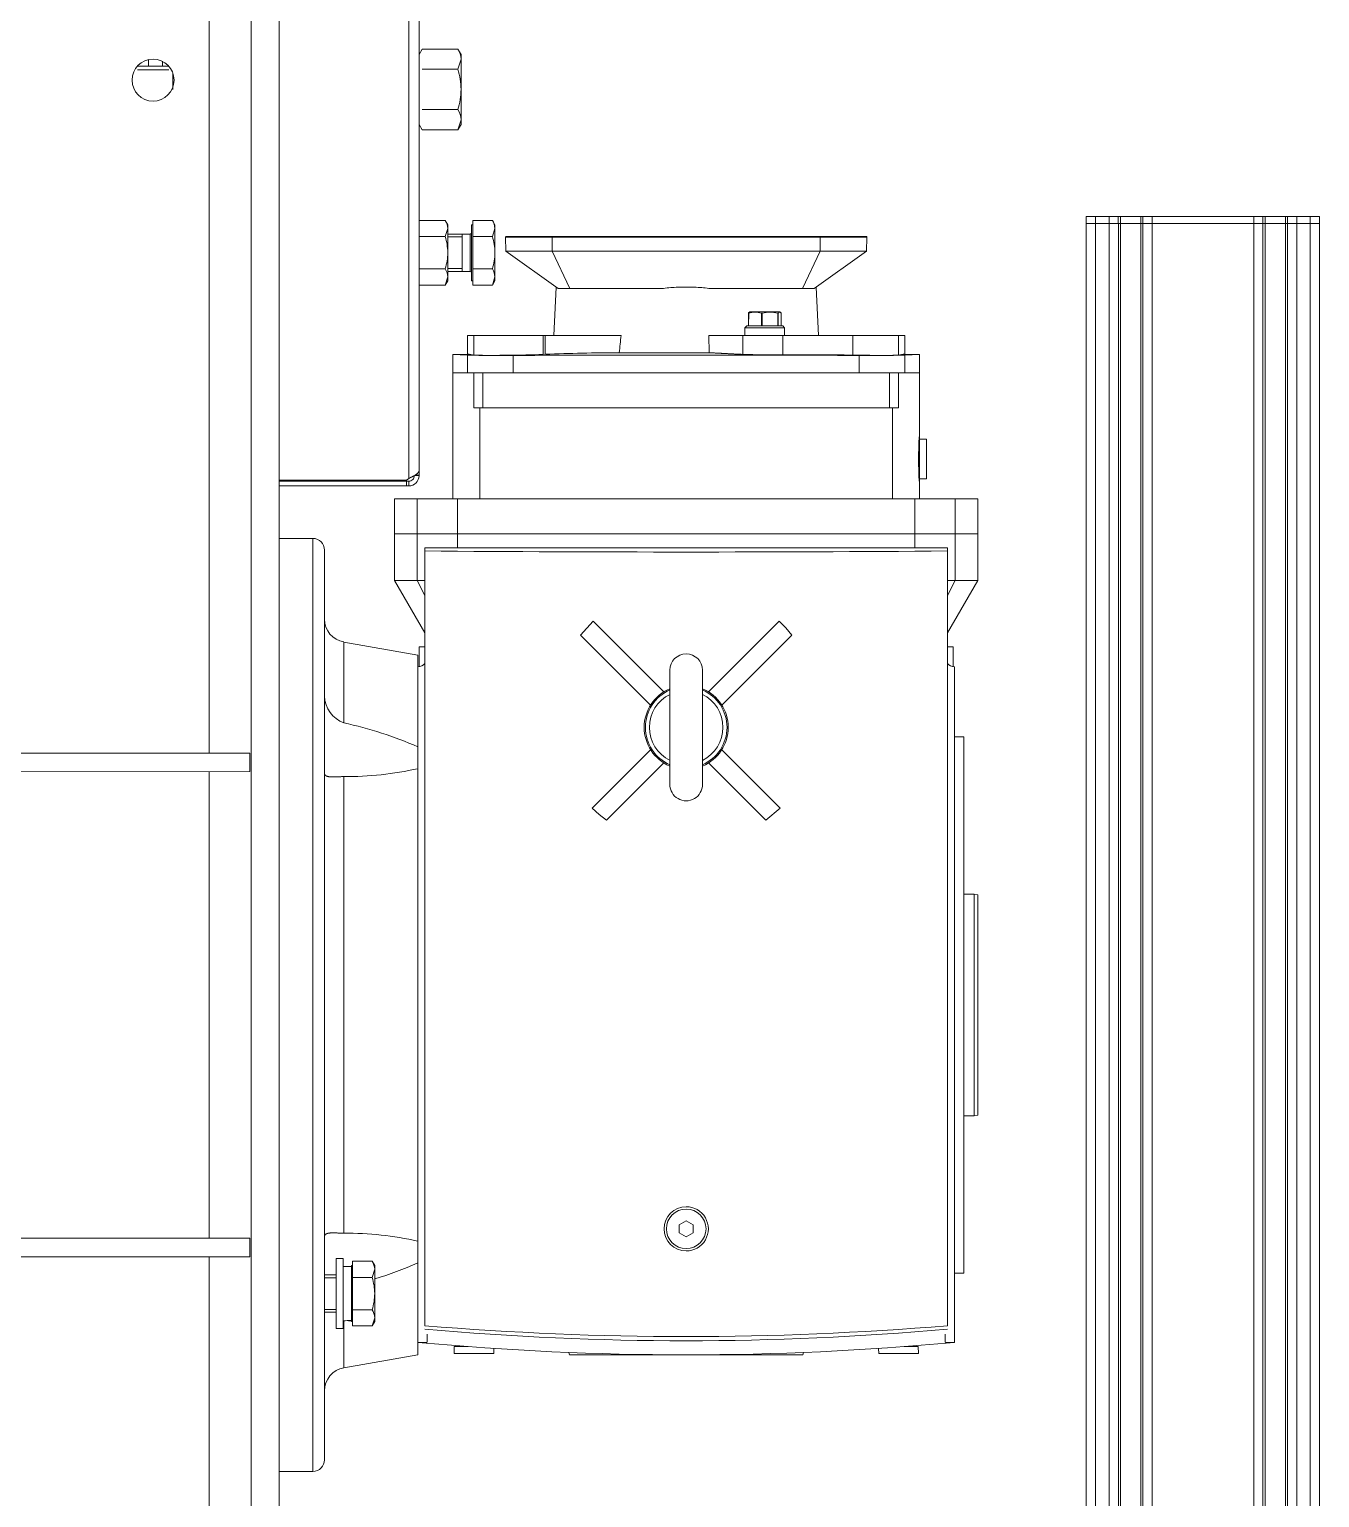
# Model space of a CAD drawing. Header units: millimetres. Extents: x 2179 to 48742, y 3478 to 161002.
# Drawn here: x 35522 to 36075, y 149222 to 149852 of the extents above; entities that cross this region are included whole.
import ezdxf

# ---------------------------------------------------------------- set-up
doc = ezdxf.new("R2010")
doc.units = ezdxf.units.MM
doc.layers.add('0-1', color=7, linetype='Continuous', lineweight=9)
doc.layers.add('2966-1_navrh dispozice stroju-HK_02_dwg-1', color=7, linetype='Continuous', lineweight=9, true_color=0x919191)

# ---------------------------------------------------------------- blocks, each defined once
blk = doc.blocks.new('2966-1_navrh dispozice stroju-HK_02_dwg-876232-1NP _ stroje')
at = {"layer": '0-1'}
for p, q in [((-66215.73, 62582.04), (-66208.47, 62577.68)), ((-66267.89, 62577.75), (-66267.55, 62577.54)), ((-66272.91, 62569.4), (-66272.57, 62569.19)), ((-66172.3, 62566.46), (-66172.41, 62566.27)), ((-66233.4, 62552.64), (-66251.69, 62562.57)), ((-66218.61, 62560.95), (-66225.81, 62565.27)), ((-66217.12, 62563.16), (-66210.72, 62559.31)), ((-66279.34, 62558.7), (-66279, 62558.49)), ((-66159.12, 62558.28), (-66159.01, 62558.47)), ((-66151.08, 62553.7), (-66158.37, 62558.08)), ((-66249.79, 62543.85), (-66245.14, 62541.06)), ((-66240.86, 62540.22), (-66243.69, 62541.92)), ((-66234.22, 62535.26), (-66241.29, 62539.51)), ((-66294.03, 62534.27), (-66297.66, 62528.22)), ((-66300.38, 62523.69), (-66304.02, 62517.65)), ((-66243.13, 62520.7), (-66250.08, 62524.88)), ((-66313.59, 62501.73), (-66315.46, 62498.61)), ((-66318.66, 62493.29), (-66318.32, 62493.08)), ((-66324.25, 62484), (-66323.9, 62483.79)), ((-66330.21, 62474.08), (-66329.87, 62473.87)), ((-66328.3, 62476.47), (-66323.11, 62473.47)), ((-66403.9, 62456.97), (-66396, 62470.1)), ((-66335.34, 62465.53), (-66335, 62465.33)), ((-66309.15, 62466.97), (-66291.8, 62455.48)), ((-66329.88, 62447.58), (-66334.23, 62440.36)), ((-66351.48, 62438.25), (-66348.29, 62443.56)), ((-66339.87, 62431.27), (-66336.68, 62436.58)), ((-66293.45, 62436.17), (-66287.05, 62432.32)), ((-66094, 62410.89), (-66136, 62436.13)), ((-66346.08, 62420.65), (-66340.29, 62430.27)), ((-66302.22, 62421.73), (-66309.47, 62426.09)), ((-66143.21, 62424.13), (-66101.22, 62398.89)), ((-66281.62, 62412.24), (-66248.2, 62392.15)), ((-65838.44, 62378.6), (-65835.55, 62376.87)), ((-66475.86, 62373.47), (-66482.77, 62361.97)), ((-66481.45, 62361.18), (-66474.54, 62372.68)), ((-66479.02, 62372.22), (-66477.25, 62371.15)), ((-66467.25, 62370.39), (-66472.33, 62373.44)), ((-66271.16, 62373.69), (-66270.31, 62375.1)), ((-66480.34, 62366.01), (-66482.72, 62367.44)), ((-65840.18, 62365.36), (-65840.53, 62365.57)), ((-66263.6, 62323.82), (-65929.34, 62122.89)), ((-66176.12, 62280.87), (-66008.31, 62180)), ((-66036.23, 62129.48), (-66207.64, 62232.52)), ((-65942.28, 62196.3), (-65941.93, 62196.09)), ((-65949.93, 62186.6), (-65952.81, 62188.33)), ((-65994.48, 62175.46), (-65996.28, 62172.46)), ((-65973.95, 62173.54), (-65978.29, 62166.32)), ((-65994.7, 62168.01), (-65997.27, 62163.72)), ((-65996.22, 62163.09), (-65993.64, 62167.38)), ((-65984.61, 62156.11), (-65982.03, 62160.4)), ((-65983.56, 62155.48), (-65980.98, 62159.77))]:
    blk.add_line(p, q, dxfattribs=at)
at = {"layer": '0-1', "flags": 128}
for points in [[(-66171.48, 62754.64), (-66168.49, 62759.6), (-66165.92, 62758.06), (-66168.91, 62753.09), (-66165.92, 62758.06), (-64863.17, 61974.96), (-64861.11, 61978.39), (-66163.86, 62761.49), (-66165.92, 62758.06), (-66163.86, 62761.49), (-66166.43, 62763.03), (-66168.49, 62759.6)], [(-66178.44, 62743.05), (-66174, 62750.44), (-66171.43, 62748.9), (-66175.87, 62741.52), (-66171.44, 62748.89), (-64868.68, 61965.79), (-64868.18, 61966.63)], [(-66174, 62750.44), (-66173.5, 62751.28), (-66170.93, 62749.73), (-66171.44, 62748.89), (-66170.93, 62749.73), (-64868.18, 61966.63), (-64866.16, 61969.99)], [(-66173.5, 62751.28), (-66171.48, 62754.64), (-66168.91, 62753.1), (-66170.93, 62749.73), (-66168.91, 62753.09), (-64866.16, 61969.99), (-64863.17, 61974.96)], [(-66178.95, 62742.21), (-66178.44, 62743.05), (-66175.87, 62741.51), (-66176.37, 62740.68), (-66175.87, 62741.52), (-64873.11, 61958.42), (-64868.68, 61965.79)], [(-66203.42, 62701.5), (-66180.97, 62738.85), (-66178.4, 62737.31), (-66200.85, 62699.95), (-66178.39, 62737.32), (-64875.64, 61954.22), (-64873.62, 61957.58)], [(-66180.97, 62738.85), (-66178.95, 62742.21), (-66176.38, 62740.67), (-66178.39, 62737.32), (-66176.37, 62740.68), (-64873.62, 61957.58), (-64873.11, 61958.42)], [(-66205.44, 62698.14), (-66203.42, 62701.5), (-66200.85, 62699.96), (-66202.87, 62696.59), (-66200.85, 62699.95), (-64898.1, 61916.85), (-64875.64, 61954.22)], [(-66210.39, 62689.91), (-66205.94, 62697.3), (-66203.37, 62695.76), (-66207.81, 62688.38), (-66203.38, 62695.75), (-64900.62, 61912.66), (-64900.12, 61913.5)], [(-66205.94, 62697.3), (-66205.44, 62698.14), (-66202.87, 62696.59), (-66203.38, 62695.75), (-66202.87, 62696.59), (-64900.12, 61913.5), (-64898.1, 61916.85)], [(-66215.89, 62680.75), (-66212.91, 62685.71), (-66210.34, 62684.17), (-66213.32, 62679.21), (-66210.33, 62684.18), (-64907.58, 61901.08), (-64905.56, 61904.44)], [(-66212.91, 62685.71), (-66210.89, 62689.07), (-66208.32, 62687.53), (-66210.33, 62684.18), (-66208.31, 62687.54), (-64905.56, 61904.44), (-64905.06, 61905.28)], [(-66210.89, 62689.07), (-66210.39, 62689.91), (-66207.81, 62688.37), (-66208.31, 62687.54), (-66207.81, 62688.38), (-64905.06, 61905.28), (-64900.62, 61912.66)], [(-64907.58, 61901.08), (-64910.57, 61896.11), (-66213.32, 62679.21), (-66215.38, 62675.78), (-66213.32, 62679.21), (-66215.89, 62680.75), (-66217.95, 62677.32), (-66215.38, 62675.78), (-64912.63, 61892.68), (-64910.57, 61896.11)], [(-66254.17, 62557.1), (-66251.59, 62561.38), (-66253.75, 62588.86), (-66258.75, 62592.17), (-66269.06, 62575.03), (-66328.3, 62476.47), (-66338.61, 62459.33), (-66333.33, 62456.46), (-66323.11, 62473.47)], [(-66259.21, 62591.42), (-66258.75, 62592.17), (-66259.1, 62592.38), (-66269.4, 62575.24), (-66276.38, 62563.62), (-66278.32, 62560.39), (-66282.59, 62553.3), (-66284.46, 62550.19), (-66282.59, 62553.3)], [(-66259.1, 62592.38), (-66259.55, 62591.63), (-66265.71, 62581.38), (-66265.36, 62581.18), (-66259.21, 62591.42), (-66259.55, 62591.63)], [(-66271.04, 62475.7), (-66251.23, 62508.66), (-66257.61, 62512.36), (-66250.08, 62524.88), (-66241.29, 62539.51), (-66225.81, 62565.27), (-66215.73, 62582.04), (-66214.34, 62584.34), (-66207.47, 62580.21), (-66204.12, 62585.59), (-66197.37, 62581.53), (-66200.61, 62576.12), (-66201.97, 62573.86), (-66204.02, 62570.46), (-66191.16, 62562.73)], [(-66269.06, 62575.03), (-66263.97, 62571.85), (-66253.75, 62588.86)], [(-66200.61, 62576.12), (-66207.1, 62580.02), (-66204.11, 62585.58)], [(-66172.94, 62566.84), (-66158.37, 62558.08), (-66156.82, 62560.66), (-66171.39, 62569.41), (-66172.94, 62566.84), (-66197.37, 62581.53), (-66201.97, 62573.86), (-66189.11, 62566.14), (-66190.43, 62563.94), (-66157.01, 62543.85)], [(-66114.9, 62545.96), (-66113.21, 62548.78), (-66130.35, 62559.09), (-66125.35, 62567.4), (-66138.2, 62575.13), (-66143.2, 62566.81), (-66130.35, 62559.09), (-66125.35, 62567.4), (-66108.21, 62557.1)], [(-66285.24, 62505.4), (-66305.48, 62471.73), (-66323.11, 62473.47), (-66263.97, 62571.85), (-66254.17, 62557.1), (-66274.41, 62523.43)], [(-66190.43, 62563.94), (-66281.62, 62412.24), (-66282.94, 62410.04), (-66295.8, 62417.77), (-66293.75, 62421.17), (-66287.05, 62432.32), (-66210.72, 62559.31), (-66204.02, 62570.46), (-66293.75, 62421.17), (-66280.9, 62413.45)], [(-66143.2, 62566.81), (-66152.1, 62552.02), (-66253.11, 62383.97), (-66240.25, 62376.25), (-66235.11, 62373.15)], [(-66262, 62369.18), (-66267, 62360.86), (-66254.15, 62353.14), (-66249.15, 62361.45), (-66240.25, 62376.25), (-66139.24, 62544.29), (-66130.35, 62559.09), (-66139.24, 62544.29), (-66240.25, 62376.25), (-66249.15, 62361.45), (-66262, 62369.18), (-66253.11, 62383.97)], [(-66109.3, 62542.59), (-66113.21, 62548.78), (-66108.21, 62557.1), (-66095.61, 62534.36)], [(-66284.32, 62550.42), (-66286.24, 62547.22), (-66288.16, 62544.03), (-66292.03, 62537.58)], [(-65956.44, 62189.35), (-66241.12, 62360.47), (-66242.31, 62361.19), (-66241.79, 62362.04), (-66127.42, 62552.31), (-66126.9, 62553.17), (-66125.71, 62552.46), (-65841.03, 62381.33)], [(-66152.1, 62552.02), (-66139.24, 62544.29), (-66134.1, 62541.2)], [(-66288.16, 62544.03), (-66291.39, 62538.65), (-66293.3, 62535.48), (-66294.03, 62534.27), (-66297.66, 62528.22), (-66297.73, 62528.11), (-66300.32, 62523.8), (-66300.38, 62523.69), (-66304.02, 62517.65), (-66304.75, 62516.43), (-66306.65, 62513.26)], [(-66249.98, 62543.97), (-66250.6, 62543.62), (-66257.2, 62532.65), (-66257.21, 62531.94)], [(-66249.62, 62525.65), (-66252.45, 62527.35), (-66252.72, 62528.45), (-66244.79, 62541.65), (-66243.69, 62541.92), (-66252.45, 62527.35)], [(-66245.77, 62540.01), (-66250.42, 62542.8), (-66250.55, 62542.59), (-66245.9, 62539.8)], [(-66249.32, 62534.1), (-66253.97, 62536.9), (-66254.16, 62536.58), (-66249.51, 62533.79)], [(-66090.48, 62531.27), (-66089.19, 62533.42), (-66081.93, 62529.05)], [(-66081.65, 62529.47), (-66024.53, 62495.14), (-65890.21, 62414.39), (-65833.39, 62380.24), (-65833.35, 62380.22)], [(-66055.93, 62514.01), (-66053.87, 62517.44), (-65856.75, 62398.95), (-65858.81, 62395.52)], [(-66338.95, 62459.53), (-66338.39, 62460.46), (-66334.36, 62467.18), (-66333.24, 62469.03), (-66329.2, 62475.75), (-66328.65, 62476.67), (-66327.67, 62478.31), (-66321.66, 62488.29), (-66319.72, 62491.52), (-66315.46, 62498.61), (-66313.59, 62501.73), (-66311.95, 62504.44), (-66310.12, 62507.5), (-66306.01, 62514.33), (-66310.12, 62507.5)], [(-65914.6, 62433.72), (-65912.28, 62437.58), (-65993.7, 62486.52), (-65996.02, 62482.66)], [(-65912.28, 62437.58), (-65911.73, 62439), (-65992.7, 62487.67), (-65993.7, 62486.52)], [(-66271.12, 62373.25), (-66270.09, 62374.97), (-66270.31, 62375.1), (-66271.94, 62376.09), (-66440.92, 62477.65), (-66442.51, 62478.61), (-66443.2, 62477.47)], [(-66424.87, 62468.01), (-66426.16, 62470.35), (-66418.27, 62483.48), (-66415.59, 62483.43), (-66413.87, 62482.4), (-66410.85, 62479.02), (-66418.74, 62465.89)], [(-66413.87, 62482.4), (-66402.74, 62475.71), (-66391.6, 62469.01), (-66389.88, 62467.98), (-66388.58, 62465.63)], [(-66276.97, 62480.16), (-66293.73, 62452.27), (-66286.83, 62448.13), (-66287.19, 62447.39), (-66294.15, 62451.57)], [(-66473.35, 62421.31), (-66477.64, 62423.89), (-66446.78, 62475.22), (-66446, 62475.57), (-66271.32, 62370.57), (-66271.24, 62369.35), (-66299.36, 62322.56)], [(-66333.33, 62456.46), (-66308.06, 62467.45), (-66305.48, 62471.73)], [(-66118.97, 62435.5), (-66129.23, 62476.68), (-66133.2, 62476.06), (-66137.09, 62475.16), (-66126.73, 62433.57)], [(-66399.15, 62452.55), (-66396.47, 62452.5), (-66388.58, 62465.63), (-66391.6, 62469.01)], [(-66323.95, 62444.01), (-66324.99, 62445.89), (-66326.36, 62446.72), (-66335.27, 62452.07), (-66344.18, 62457.42), (-66345.55, 62458.25), (-66347.7, 62458.29), (-66352.04, 62451.07), (-66349.07, 62449.28), (-66346.1, 62447.5), (-66340.16, 62443.93), (-66334.23, 62440.36), (-66331.26, 62438.57), (-66328.29, 62436.79), (-66323.95, 62444.01), (-66326.36, 62446.72)], [(-66344.18, 62457.42), (-66341.76, 62454.72), (-66346.1, 62447.5)], [(-66329.88, 62437.75), (-66330.14, 62437.32), (-66350.71, 62449.68), (-66350.45, 62450.11)], [(-66338.82, 62430.64), (-66335.63, 62435.95), (-66333.87, 62438.86), (-66347.59, 62447.11), (-66349.34, 62444.19)], [(-66307.15, 62414.17), (-66303.98, 62419.65), (-66310.86, 62423.78), (-66309.47, 62426.09), (-66294.15, 62451.57), (-66293.73, 62452.27)], [(-66363.89, 62431.35), (-66358.11, 62440.98), (-66355.96, 62440.94), (-66354.58, 62440.11), (-66352.17, 62437.41), (-66357.95, 62427.78)], [(-66354.58, 62440.11), (-66345.68, 62434.76), (-66336.77, 62429.4), (-66335.39, 62428.57), (-66334.35, 62426.7)], [(-66349.34, 62444.19), (-66335.63, 62435.95), (-66349.34, 62444.19), (-66352.53, 62438.88)], [(-66102.55, 62425.63), (-66068.21, 62434.19), (-66066.88, 62426.28), (-66100.61, 62417.87)], [(-66340.14, 62417.08), (-66334.35, 62426.7), (-66336.77, 62429.4)], [(-65748.44, 61977.4), (-65742.26, 61987.68), (-66470.78, 62425.6), (-66476.96, 62415.31)], [(-66148.23, 61312.31), (-66154.42, 61302.02), (-66882.93, 61739.94), (-66876.75, 61750.22), (-66148.23, 61312.31), (-66139, 61327.67), (-65757.68, 61962.04), (-65748.44, 61977.4), (-66476.96, 62415.31), (-66486.19, 62399.95), (-66214.5, 62236.64)], [(-66254.12, 62382.29), (-66300.4, 62410.11), (-66295.8, 62417.77), (-66297.16, 62415.51), (-66300.4, 62410.11), (-66307.15, 62414.17), (-66303.65, 62419.41), (-66297.16, 62415.51)], [(-66134.67, 62409.38), (-66175.85, 62399.13), (-66178.19, 62406.79), (-66136.61, 62417.15)], [(-66110.49, 62401.45), (-66102.08, 62367.71), (-66105.85, 62366.3), (-66109.69, 62365.17), (-66118.25, 62399.51)], [(-66298.93, 62322.3), (-66270.81, 62369.09), (-66269.09, 62368.06)], [(-66270.81, 62369.09), (-66270.29, 62369.95), (-66268.58, 62368.92), (-66269.09, 62368.06), (-66297.22, 62321.27)], [(-65842.9, 62360.84), (-65839.79, 62366), (-65837.22, 62364.46), (-65845.98, 62349.89), (-65847.89, 62351.03)], [(-66237, 62342.83), (-66254.15, 62353.14), (-66249.15, 62361.45), (-66232, 62351.15), (-66230.31, 62353.97)], [(-66224.7, 62350.61), (-66232, 62351.15), (-66237, 62342.83), (-66211.01, 62342.37)], [(-66195.87, 62292.74), (-66225.57, 62310.6), (-66204.43, 62334.92), (-66170.69, 62314.64), (-66162.68, 62309.82), (-65989.05, 62205.45), (-65981.04, 62200.64), (-65947.3, 62180.36)], [(-66199.91, 62332.78), (-66207.17, 62337.15), (-66205.88, 62339.29)], [(-66277.93, 62309.68), (-66270.46, 62322.11), (-65927.63, 62116.03), (-65935.1, 62103.6)], [(-65914.82, 62236.36), (-65913.82, 62236.07), (-65862.3, 62321.78), (-65863.02, 62322.53)], [(-66352.97, 61990.75), (-66346.78, 62001.04), (-66198.67, 62247.45), (-66205.52, 62251.57), (-66353.64, 62005.16), (-66414.45, 61903.99)], [(-65932.9, 62209.62), (-65930.99, 62208.47), (-65939.75, 62193.9), (-65942.32, 62195.45), (-65939.21, 62200.61)], [(-65970.43, 62172.68), (-65979.34, 62178.03), (-65988.25, 62183.38), (-65989.62, 62184.21), (-65991.77, 62184.25), (-65996.11, 62177.03), (-65993.14, 62175.24), (-65990.17, 62173.46), (-65984.23, 62169.89)], [(-65988.25, 62183.38), (-65985.83, 62180.68), (-65990.17, 62173.46)], [(-65994.52, 62176.07), (-65994.78, 62175.64), (-65974.21, 62163.28), (-65973.95, 62163.7)], [(-65976.3, 62160.76), (-65958.86, 62150.27), (-65947.3, 62180.36)], [(-65984.23, 62169.89), (-65978.29, 62166.32), (-65975.33, 62164.53), (-65972.36, 62162.75), (-65968.01, 62169.97), (-65970.43, 62172.68)], [(-65970.43, 62172.68), (-65969.05, 62171.85), (-65968.01, 62169.97)], [(-66247.34, 61762.75), (-66168.51, 61893.88), (-66020.39, 62140.29), (-66027.25, 62144.41), (-66175.37, 61898), (-66181.55, 61887.71)], [(-66029.37, 62125.36), (-65757.72, 61961.97), (-65479.17, 61794.53), (-65474.02, 61803.1), (-65465.45, 61797.95), (-65463.39, 61801.38)]]:
    blk.add_lwpolyline(points, dxfattribs=at)
for points in [[(-66256.95, 62531.94), (-66257.02, 62531.83), (-66252.37, 62529.03)], [(-65937.31, 62308.53), (-65934.28, 62310.21), (-65931.31, 62308.42), (-65931.37, 62304.96), (-65934.4, 62303.28), (-65937.37, 62305.06)], [(-66000.7, 62171.62), (-65999.15, 62174.19), (-65973.44, 62158.73), (-65974.98, 62156.16)], [(-65973.44, 62158.73), (-65999.15, 62174.19), (-66000.7, 62171.62), (-65974.98, 62156.16)]]:
    blk.add_lwpolyline(points, close=True, dxfattribs=at)
at = {"layer": '0-1'}
for centre, radius in [((-66474.17, 62364.63), 9), ((-65934.34, 62306.74), 8.5)]:
    blk.add_circle(centre, radius, dxfattribs=at)
for centre, radius, start, end in [((-66819.93, 62932.7), 707.06, 328.49077, 330.08023), ((-66200.23, 62575.85), 8.45, 148.939, 167.533), ((-66709.07, 62869.65), 579.52, 327.81267, 329.74674), ((-40343.39, 46923.85), 30233.06, 148.849239, 149.130042), ((-65197.52, 61923.22), 1203.87, 148.01313, 149.44371), ((-78316.97, 69750.02), 14157.39, 328.536365, 329.442916), ((-66243.25, 62534.33), 11.03, 131.44573, 166.53355), ((-66249.63, 62530.7), 7.42, 127.5867, 170.39258), ((-66621.97, 62762.81), 449.59, 327.4178, 329.59297), ((-66085.07, 62531.53), 4, 280.39926, 328.98964), ((-66418.02, 62475.02), 8.47, 60.65388, 91.70965), ((-65727.75, 63204.87), 909.31, 232.84385, 233.31114), ((-65543.15, 62040.56), 848.04, 149.12846, 151.27566), ((-66395.75, 62461.63), 8.47, 60.65388, 91.70965), ((-66347.5, 62451.52), 6.77, 60.65388, 91.70965), ((-66348.1, 62447.42), 0.6, 328.98964, 58.98964), ((-66329.68, 62440.81), 6.77, 60.65388, 91.70965), ((-66884.08, 62779.68), 683.16, 328.40071, 330.89497), ((-66357.9, 62434.21), 6.77, 60.65388, 91.70965), ((-66333.36, 62438.55), 0.6, 58.98964, 148.98964), ((-66902.61, 62795.15), 707.06, 327.89905, 329.48851), ((-66139.61, 62430.13), 7, 58.98964, 238.98964), ((-66118.61, 62417.51), 18, 351.87502, 126.10426), ((-66118.61, 62417.51), 17.5, 352.56782, 125.41146), ((-66340.09, 62423.5), 6.77, 60.65388, 91.70965), ((-66118.61, 62417.51), 15.75, 355.10099, 122.87829), ((-66296.74, 62415.31), 8.45, 130.44702, 149.04133), ((-66118.61, 62417.51), 18, 171.87502, 306.10426), ((-66118.61, 62417.51), 17.5, 172.56782, 305.41146), ((-66118.61, 62417.51), 15.75, 175.10099, 302.87829), ((-66097.61, 62404.89), 7, 238.98964, 58.98964), ((-67058.39, 62982.42), 1357.67, 324.2577, 333.72158), ((-66964.54, 62926), 1250, 323.84904, 334.13024), ((-66959.4, 62922.91), 1250, 323.71096, 334.26832), ((-66272.36, 62371.19), 2.41, 328.98964, 58.98964), ((-66272.36, 62371.19), 4.41, 328.98964, 58.98964), ((-66203.57, 62334.4), 4, 328.98964, 17.58002), ((-66266.18, 62319.53), 5, 58.98964, 148.98964), ((-66074.3, 62178.34), 166.93, 125.26719, 136.73879), ((-65934.34, 62306.74), 9.5, 328.98964, 148.98964), ((-66233.12, 62317.16), 10, 238.98964, 318.98964), ((-66295.39, 62353.85), 139.83, 328.53994, 341.64676), ((-65934.34, 62306.74), 9.5, 148.98964, 238.98964), ((-65934.34, 62306.74), 9.5, 238.98964, 328.98964), ((-66203.76, 62302.34), 12.42, 240.1876, 309.44051), ((-65886.74, 62108.02), 141.29, 136.40037, 149.37149), ((-66145.01, 62221.44), 165.29, 345.9465, 352.76946), ((-65991.56, 62177.48), 6.77, 60.65388, 91.70965), ((-65973.75, 62166.77), 6.77, 60.65388, 91.70965), ((-65949.52, 62146.69), 10, 158.98964, 238.98964), ((-65931.92, 62118.61), 5, 328.98964, 58.98964)]:
    blk.add_arc(centre, radius, start, end, dxfattribs=at)
for points, degree, knots in [([(-66165.85, 62562.13), (-66165.9, 62562.16), (-66165.97, 62562.2), (-66166.06, 62562.26), (-66166.13, 62562.3), (-66166.2, 62562.34), (-66166.27, 62562.38), (-66166.33, 62562.43), (-66166.4, 62562.47), (-66166.47, 62562.51), (-66166.54, 62562.55), (-66166.61, 62562.59), (-66166.68, 62562.63), (-66166.75, 62562.68), (-66166.82, 62562.72), (-66166.88, 62562.76), (-66166.95, 62562.8), (-66167.02, 62562.84), (-66167.09, 62562.88), (-66167.16, 62562.93), (-66167.22, 62562.97), (-66167.29, 62563.01), (-66167.36, 62563.05), (-66167.43, 62563.09), (-66167.49, 62563.13), (-66167.56, 62563.17), (-66167.63, 62563.22), (-66167.7, 62563.26), (-66167.76, 62563.3), (-66167.83, 62563.34), (-66167.9, 62563.38), (-66167.96, 62563.42), (-66168.03, 62563.46), (-66168.1, 62563.5), (-66168.16, 62563.54), (-66168.23, 62563.58), (-66168.29, 62563.62), (-66168.36, 62563.66), (-66168.42, 62563.71), (-66168.49, 62563.75), (-66168.55, 62563.79), (-66168.62, 62563.83), (-66168.68, 62563.87), (-66168.75, 62563.91), (-66168.81, 62563.95), (-66168.87, 62563.99), (-66168.94, 62564.03), (-66169, 62564.06), (-66169.06, 62564.1), (-66169.12, 62564.14), (-66169.19, 62564.18), (-66169.25, 62564.22), (-66169.31, 62564.26), (-66169.37, 62564.3), (-66169.43, 62564.34), (-66169.5, 62564.38), (-66169.56, 62564.41), (-66169.62, 62564.45), (-66169.68, 62564.49), (-66169.74, 62564.53), (-66169.8, 62564.57), (-66169.86, 62564.6), (-66169.92, 62564.64), (-66169.97, 62564.68), (-66170.03, 62564.72), (-66170.09, 62564.75), (-66170.15, 62564.79), (-66170.21, 62564.83), (-66170.26, 62564.86), (-66170.32, 62564.9), (-66170.38, 62564.93), (-66170.43, 62564.97), (-66170.49, 62565.01), (-66170.54, 62565.04), (-66170.6, 62565.08), (-66170.65, 62565.11), (-66170.71, 62565.15), (-66170.76, 62565.18), (-66170.82, 62565.22), (-66170.87, 62565.25), (-66170.92, 62565.29), (-66170.98, 62565.32), (-66171.03, 62565.35), (-66171.08, 62565.39), (-66171.13, 62565.42), (-66171.18, 62565.45), (-66171.23, 62565.49), (-66171.28, 62565.52), (-66171.33, 62565.55), (-66171.38, 62565.58), (-66171.43, 62565.61), (-66171.48, 62565.65), (-66171.53, 62565.68), (-66171.58, 62565.71), (-66171.62, 62565.74), (-66171.67, 62565.77), (-66171.72, 62565.8), (-66171.76, 62565.83), (-66171.81, 62565.86), (-66171.86, 62565.89), (-66171.9, 62565.92), (-66171.94, 62565.95), (-66171.99, 62565.98), (-66172.03, 62566.01), (-66172.07, 62566.04), (-66172.12, 62566.06), (-66172.16, 62566.09), (-66172.2, 62566.12), (-66172.24, 62566.15), (-66172.28, 62566.17), (-66172.32, 62566.2), (-66172.36, 62566.23), (-66172.4, 62566.25), (-66172.44, 62566.28), (-66172.48, 62566.3), (-66172.52, 62566.33), (-66172.55, 62566.36), (-66172.59, 62566.38), (-66172.63, 62566.4), (-66172.66, 62566.43), (-66172.7, 62566.45), (-66172.73, 62566.48), (-66172.77, 62566.5), (-66172.8, 62566.52), (-66172.84, 62566.54), (-66172.87, 62566.57), (-66172.9, 62566.59), (-66172.93, 62566.61), (-66172.96, 62566.63), (-66172.99, 62566.65), (-66173.02, 62566.67), (-66173.05, 62566.69), (-66173.08, 62566.71), (-66173.11, 62566.73), (-66173.14, 62566.75), (-66173.17, 62566.77), (-66173.19, 62566.79), (-66173.22, 62566.81), (-66173.25, 62566.83), (-66173.27, 62566.85), (-66173.3, 62566.86), (-66173.32, 62566.88), (-66173.35, 62566.9), (-66173.37, 62566.91), (-66173.39, 62566.93), (-66173.41, 62566.95), (-66173.44, 62566.96), (-66173.46, 62566.98), (-66173.48, 62566.99), (-66173.5, 62567.01), (-66173.52, 62567.02), (-66173.54, 62567.03), (-66173.55, 62567.05), (-66173.57, 62567.06), (-66173.59, 62567.07), (-66173.6, 62567.09), (-66173.62, 62567.1), (-66173.64, 62567.11), (-66173.65, 62567.12), (-66173.67, 62567.13), (-66173.68, 62567.14), (-66173.69, 62567.15), (-66173.71, 62567.16), (-66173.72, 62567.17), (-66173.73, 62567.18), (-66173.74, 62567.19), (-66173.75, 62567.2), (-66173.76, 62567.21), (-66173.77, 62567.21), (-66173.78, 62567.22), (-66173.79, 62567.23), (-66173.79, 62567.23), (-66173.8, 62567.24), (-66173.81, 62567.25), (-66173.81, 62567.25), (-66173.82, 62567.26), (-66173.82, 62567.26), (-66173.83, 62567.27), (-66173.83, 62567.27), (-66173.83, 62567.27), (-66173.83, 62567.28), (-66173.84, 62567.28), (-66173.84, 62567.28), (-66173.84, 62567.29), (-66173.84, 62567.29), (-66173.84, 62567.29), (-66173.84, 62567.29), (-66173.83, 62567.29), (-66173.83, 62567.29), (-66173.83, 62567.29), (-66173.82, 62567.29), (-66173.82, 62567.29), (-66173.82, 62567.29), (-66173.81, 62567.29), (-66173.8, 62567.29), (-66173.8, 62567.28), (-66173.79, 62567.28), (-66173.78, 62567.28), (-66173.78, 62567.27), (-66173.77, 62567.27), (-66173.76, 62567.27), (-66173.75, 62567.26), (-66173.74, 62567.26), (-66173.73, 62567.25), (-66173.71, 62567.25), (-66173.7, 62567.24), (-66173.69, 62567.24), (-66173.68, 62567.23), (-66173.66, 62567.22), (-66173.65, 62567.21), (-66173.63, 62567.21), (-66173.62, 62567.2), (-66173.6, 62567.19), (-66173.58, 62567.18), (-66173.57, 62567.17), (-66173.55, 62567.16), (-66173.53, 62567.15), (-66173.51, 62567.14), (-66173.49, 62567.13), (-66173.47, 62567.12), (-66173.45, 62567.11), (-66173.43, 62567.1), (-66173.41, 62567.09), (-66173.39, 62567.07), (-66173.36, 62567.06), (-66173.34, 62567.05), (-66173.32, 62567.04), (-66173.29, 62567.02), (-66173.27, 62567.01), (-66173.24, 62566.99), (-66173.21, 62566.98), (-66173.19, 62566.96), (-66173.16, 62566.95), (-66173.13, 62566.93), (-66173.1, 62566.92), (-66173.08, 62566.9), (-66173.05, 62566.88), (-66173.02, 62566.87), (-66172.99, 62566.85), (-66172.96, 62566.83), (-66172.92, 62566.81), (-66172.89, 62566.79), (-66172.86, 62566.78), (-66172.83, 62566.76), (-66172.79, 62566.74), (-66172.76, 62566.72), (-66172.72, 62566.7), (-66172.69, 62566.68), (-66172.65, 62566.66), (-66172.62, 62566.64), (-66172.58, 62566.61), (-66172.54, 62566.59), (-66172.49, 62566.56), (-66172.46, 62566.54), (-66172.43, 62566.53)], 3, [0, 0, 0, 0, 0.014512, 0.021767, 0.02902, 0.036272, 0.04352, 0.050766, 0.058007, 0.065245, 0.072478, 0.079705, 0.086927, 0.094143, 0.101352, 0.108553, 0.115747, 0.122932, 0.130108, 0.137275, 0.144432, 0.151578, 0.158714, 0.165839, 0.172953, 0.180054, 0.187144, 0.19422, 0.201282, 0.20833, 0.215364, 0.222382, 0.229383, 0.236369, 0.243337, 0.250287, 0.257219, 0.264132, 0.271025, 0.2779, 0.284753, 0.291587, 0.298399, 0.30519, 0.311959, 0.318706, 0.32543, 0.33213, 0.338807, 0.345459, 0.352087, 0.358689, 0.365266, 0.371816, 0.378339, 0.384835, 0.391303, 0.397743, 0.404153, 0.410534, 0.416885, 0.423206, 0.429497, 0.435756, 0.441984, 0.448181, 0.454345, 0.460477, 0.466576, 0.472642, 0.478675, 0.484674, 0.490638, 0.496568, 0.502462, 0.508321, 0.514143, 0.519929, 0.525678, 0.53139, 0.537064, 0.542699, 0.548295, 0.553852, 0.55937, 0.564847, 0.570283, 0.575679, 0.581032, 0.586344, 0.591614, 0.59684, 0.602024, 0.607163, 0.612258, 0.617309, 0.622315, 0.627276, 0.632191, 0.637061, 0.641884, 0.646661, 0.651392, 0.656075, 0.660711, 0.665299, 0.66984, 0.674331, 0.678775, 0.683169, 0.687514, 0.691809, 0.696055, 0.70025, 0.704395, 0.708488, 0.712531, 0.716522, 0.720461, 0.724349, 0.728184, 0.731966, 0.735696, 0.739373, 0.742997, 0.746567, 0.750083, 0.753546, 0.756954, 0.760307, 0.763606, 0.76685, 0.770038, 0.773172, 0.776249, 0.77927, 0.782235, 0.785143, 0.787995, 0.79079, 0.793527, 0.796207, 0.79883, 0.801395, 0.803902, 0.806351, 0.808742, 0.811074, 0.813348, 0.815564, 0.817721, 0.819819, 0.821858, 0.823838, 0.825759, 0.82762, 0.829422, 0.831164, 0.832846, 0.834468, 0.83603, 0.837532, 0.838974, 0.840355, 0.841675, 0.842935, 0.844135, 0.845274, 0.846352, 0.84737, 0.848327, 0.849224, 0.850061, 0.850837, 0.851553, 0.852209, 0.852806, 0.853342, 0.85382, 0.85424, 0.854603, 0.85491, 0.855166, 0.855375, 0.855549, 0.855705, 0.855863, 0.856045, 0.856266, 0.856535, 0.856858, 0.857236, 0.857671, 0.858165, 0.858718, 0.859331, 0.860003, 0.860736, 0.861528, 0.862381, 0.863295, 0.864269, 0.865304, 0.866399, 0.867554, 0.868771, 0.870048, 0.871385, 0.872783, 0.874242, 0.87576, 0.877339, 0.878979, 0.880678, 0.882437, 0.884256, 0.886134, 0.888072, 0.890069, 0.892125, 0.89424, 0.896414, 0.898647, 0.900938, 0.903288, 0.905696, 0.908162, 0.910686, 0.913268, 0.915908, 0.918606, 0.92136, 0.924172, 0.927041, 0.929967, 0.932949, 0.935988, 0.939083, 0.942233, 0.945439, 0.9487, 0.952016, 0.955387, 0.958813, 0.962292, 0.965826, 0.969413, 0.973054, 0.976748, 0.980495, 0.984295, 0.988148, 0.992052, 1, 1, 1, 1]), ([(-66158.89, 62558.38), (-66158.84, 62558.36), (-66158.78, 62558.32), (-66158.7, 62558.27), (-66158.64, 62558.23), (-66158.58, 62558.2), (-66158.53, 62558.16), (-66158.47, 62558.13), (-66158.42, 62558.09), (-66158.36, 62558.06), (-66158.31, 62558.03), (-66158.26, 62558), (-66158.22, 62557.97), (-66158.17, 62557.94), (-66158.13, 62557.91), (-66158.08, 62557.88), (-66158.04, 62557.86), (-66158, 62557.83), (-66157.97, 62557.81), (-66157.93, 62557.78), (-66157.89, 62557.76), (-66157.86, 62557.74), (-66157.83, 62557.72), (-66157.8, 62557.7), (-66157.77, 62557.68), (-66157.75, 62557.66), (-66157.72, 62557.64), (-66157.7, 62557.63), (-66157.68, 62557.61), (-66157.66, 62557.6), (-66157.64, 62557.58), (-66157.62, 62557.57), (-66157.61, 62557.56), (-66157.6, 62557.55), (-66157.58, 62557.54), (-66157.57, 62557.53), (-66157.57, 62557.52), (-66157.56, 62557.52), (-66157.56, 62557.51), (-66157.55, 62557.51), (-66157.55, 62557.5), (-66157.55, 62557.5), (-66157.56, 62557.5), (-66157.56, 62557.5), (-66157.57, 62557.5), (-66157.57, 62557.5), (-66157.58, 62557.5), (-66157.6, 62557.5), (-66157.61, 62557.51), (-66157.62, 62557.51), (-66157.64, 62557.52), (-66157.66, 62557.53), (-66157.68, 62557.53), (-66157.7, 62557.54), (-66157.72, 62557.55), (-66157.74, 62557.56), (-66157.77, 62557.58), (-66157.8, 62557.59), (-66157.83, 62557.6), (-66157.86, 62557.62), (-66157.89, 62557.63), (-66157.93, 62557.65), (-66157.96, 62557.67), (-66158, 62557.69), (-66158.04, 62557.71), (-66158.08, 62557.73), (-66158.12, 62557.75), (-66158.17, 62557.77), (-66158.21, 62557.79), (-66158.26, 62557.82), (-66158.31, 62557.84), (-66158.36, 62557.87), (-66158.41, 62557.9), (-66158.47, 62557.92), (-66158.52, 62557.95), (-66158.58, 62557.98), (-66158.64, 62558.01), (-66158.69, 62558.04), (-66158.76, 62558.08), (-66158.82, 62558.11), (-66158.88, 62558.14), (-66158.95, 62558.18), (-66159.01, 62558.21), (-66159.08, 62558.25), (-66159.15, 62558.29), (-66159.22, 62558.33), (-66159.29, 62558.36), (-66159.37, 62558.4), (-66159.44, 62558.44), (-66159.52, 62558.49), (-66159.6, 62558.53), (-66159.67, 62558.57), (-66159.75, 62558.62), (-66159.84, 62558.66), (-66159.92, 62558.71), (-66160, 62558.75), (-66160.09, 62558.8), (-66160.17, 62558.85), (-66160.26, 62558.89), (-66160.35, 62558.94), (-66160.44, 62558.99), (-66160.53, 62559.04), (-66160.62, 62559.09), (-66160.71, 62559.15), (-66160.81, 62559.2), (-66160.9, 62559.25), (-66161, 62559.31), (-66161.09, 62559.36), (-66161.19, 62559.42), (-66161.29, 62559.47), (-66161.39, 62559.53), (-66161.49, 62559.58), (-66161.59, 62559.64), (-66161.69, 62559.7), (-66161.79, 62559.76), (-66161.9, 62559.82), (-66162, 62559.88), (-66162.11, 62559.94), (-66162.21, 62560), (-66162.32, 62560.06), (-66162.43, 62560.12), (-66162.54, 62560.18), (-66162.64, 62560.24), (-66162.75, 62560.31), (-66162.86, 62560.37), (-66162.97, 62560.44), (-66163.08, 62560.5), (-66163.2, 62560.56), (-66163.31, 62560.63), (-66163.42, 62560.7), (-66163.53, 62560.76), (-66163.65, 62560.83), (-66163.76, 62560.89), (-66163.87, 62560.96), (-66163.99, 62561.03), (-66164.1, 62561.1), (-66164.22, 62561.16), (-66164.33, 62561.23), (-66164.45, 62561.3), (-66164.57, 62561.37), (-66164.68, 62561.44), (-66164.8, 62561.51), (-66164.92, 62561.58), (-66165.03, 62561.64), (-66165.15, 62561.71), (-66165.27, 62561.78), (-66165.38, 62561.85), (-66165.5, 62561.92), (-66165.66, 62562.02), (-66165.77, 62562.09), (-66165.85, 62562.13)], 3, [0, 0, 0, 0, 0.013315, 0.019773, 0.02608, 0.032234, 0.038235, 0.04408, 0.049769, 0.055301, 0.060674, 0.065888, 0.07094, 0.07583, 0.080557, 0.085119, 0.089516, 0.093747, 0.097811, 0.101708, 0.105437, 0.108997, 0.112388, 0.115609, 0.118659, 0.121537, 0.124244, 0.126777, 0.129138, 0.131325, 0.133338, 0.135177, 0.136843, 0.138336, 0.139655, 0.140802, 0.141778, 0.142585, 0.143227, 0.143714, 0.144072, 0.144361, 0.144665, 0.145062, 0.145601, 0.146299, 0.147163, 0.148197, 0.149403, 0.150781, 0.152333, 0.154058, 0.155956, 0.158028, 0.160274, 0.162693, 0.165284, 0.168049, 0.170985, 0.174092, 0.177369, 0.180817, 0.184433, 0.188218, 0.19217, 0.196289, 0.200574, 0.205025, 0.209641, 0.21442, 0.219363, 0.224467, 0.229732, 0.235155, 0.240737, 0.246476, 0.25237, 0.258419, 0.264621, 0.270974, 0.277478, 0.284132, 0.290934, 0.297883, 0.304977, 0.312215, 0.319596, 0.327117, 0.334777, 0.342575, 0.350509, 0.358578, 0.36678, 0.375113, 0.383576, 0.392167, 0.400885, 0.409728, 0.418693, 0.427779, 0.436984, 0.446304, 0.455738, 0.465284, 0.474939, 0.484702, 0.49457, 0.504541, 0.514613, 0.524783, 0.53505, 0.545412, 0.555866, 0.566412, 0.577047, 0.58777, 0.598578, 0.609471, 0.620444, 0.631497, 0.642626, 0.653829, 0.665103, 0.676446, 0.687855, 0.699329, 0.710865, 0.72246, 0.734113, 0.745821, 0.757582, 0.769394, 0.781254, 0.793159, 0.805107, 0.817095, 0.829119, 0.841178, 0.853269, 0.865389, 0.877537, 0.889711, 0.901907, 0.914124, 0.926359, 0.938609, 0.950872, 0.963145, 0.975426, 1, 1, 1, 1]), ([(-66250.42, 62542.8), (-66250.48, 62542.92), (-66250.56, 62543.11), (-66250.59, 62543.25), (-66250.61, 62543.36), (-66250.6, 62543.47), (-66250.57, 62543.56), (-66250.53, 62543.63), (-66250.46, 62543.7), (-66250.37, 62543.75), (-66250.26, 62543.79), (-66250.13, 62543.83), (-66249.92, 62543.85), (-66249.79, 62543.85)], 2, [0, 0, 0, 0.15941, 0.247678, 0.323117, 0.388277, 0.446083, 0.5, 0.553917, 0.611723, 0.676883, 0.752322, 0.84059, 1, 1, 1]), ([(-66257.2, 62532.42), (-66257.2, 62532.33), (-66257.16, 62532.16), (-66257.08, 62531.95), (-66257.02, 62531.83)], 2, [0, 0, 0, 0.304231, 0.5503, 1, 1, 1]), ([(-66274.41, 62523.43), (-66275.7, 62521.81), (-66277.5, 62519.35), (-66279.68, 62516.01), (-66281.16, 62513.54), (-66283.1, 62510.05), (-66284.42, 62507.31), (-66285.24, 62505.4)], 3, [0, 0, 0, 0, 0.295748, 0.431997, 0.568003, 0.704252, 1, 1, 1, 1]), ([(-66251.23, 62508.66), (-66250.14, 62510.28), (-66248.09, 62513.33), (-66245.13, 62517.73), (-66243.13, 62520.7)], 2, [0, 0, 0, 0.269251, 0.506888, 1, 1, 1]), ([(-66402.74, 62475.71), (-66404, 62476.47), (-66406.64, 62477.75), (-66409.44, 62478.64), (-66410.85, 62479.02)], 3, [0, 0, 0, 0, 0.501586, 1, 1, 1, 1]), ([(-66396, 62470.1), (-66397, 62471.17), (-66399.1, 62473.22), (-66401.48, 62474.95), (-66402.74, 62475.71)], 3, [0, 0, 0, 0, 0.501118, 1, 1, 1, 1]), ([(-66335.27, 62452.07), (-66336.28, 62452.68), (-66338.39, 62453.71), (-66340.63, 62454.42), (-66341.76, 62454.72)], 3, [0, 0, 0, 0, 0.501649, 1, 1, 1, 1]), ([(-66329.88, 62447.58), (-66330.68, 62448.44), (-66332.36, 62450.09), (-66334.27, 62451.47), (-66335.27, 62452.07)], 3, [0, 0, 0, 0, 0.501105, 1, 1, 1, 1]), ([(-66345.68, 62434.76), (-66346.68, 62435.36), (-66348.8, 62436.39), (-66351.04, 62437.11), (-66352.17, 62437.41)], 3, [0, 0, 0, 0, 0.501592, 1, 1, 1, 1]), ([(-66340.29, 62430.27), (-66341.09, 62431.13), (-66342.77, 62432.77), (-66344.67, 62434.15), (-66345.68, 62434.76)], 3, [0, 0, 0, 0, 0.501085, 1, 1, 1, 1]), ([(-65835.55, 62376.87), (-65835.55, 62376.87), (-65835.54, 62376.87), (-65835.53, 62376.87), (-65835.52, 62376.86), (-65835.52, 62376.86), (-65835.51, 62376.86), (-65835.5, 62376.86), (-65835.49, 62376.86), (-65835.48, 62376.87), (-65835.47, 62376.87), (-65835.46, 62376.87), (-65835.45, 62376.88), (-65835.44, 62376.88), (-65835.43, 62376.89), (-65835.42, 62376.89), (-65835.41, 62376.9), (-65835.4, 62376.91), (-65835.39, 62376.91), (-65835.38, 62376.92), (-65835.37, 62376.93), (-65835.36, 62376.94), (-65835.34, 62376.95), (-65835.33, 62376.96), (-65835.32, 62376.97), (-65835.31, 62376.98), (-65835.29, 62377), (-65835.28, 62377.01), (-65835.27, 62377.02), (-65835.25, 62377.03), (-65835.24, 62377.05), (-65835.23, 62377.06), (-65835.21, 62377.08), (-65835.2, 62377.1), (-65835.18, 62377.11), (-65835.17, 62377.13), (-65835.15, 62377.15), (-65835.14, 62377.16), (-65835.13, 62377.18), (-65835.11, 62377.2), (-65835.09, 62377.22), (-65835.08, 62377.24), (-65835.06, 62377.26), (-65835.05, 62377.28), (-65835.03, 62377.3), (-65835.02, 62377.32), (-65835, 62377.34), (-65834.98, 62377.37), (-65834.97, 62377.39), (-65834.95, 62377.41), (-65834.93, 62377.44), (-65834.91, 62377.46), (-65834.9, 62377.49), (-65834.88, 62377.51), (-65834.86, 62377.54), (-65834.84, 62377.56), (-65834.83, 62377.59), (-65834.81, 62377.62), (-65834.79, 62377.64), (-65834.77, 62377.67), (-65834.75, 62377.7), (-65834.73, 62377.73), (-65834.72, 62377.76), (-65834.7, 62377.79), (-65834.68, 62377.82), (-65834.66, 62377.85), (-65834.64, 62377.88), (-65834.62, 62377.91), (-65834.6, 62377.95), (-65834.58, 62377.98), (-65834.56, 62378.01), (-65834.54, 62378.05), (-65834.52, 62378.08), (-65834.5, 62378.11), (-65834.48, 62378.15), (-65834.45, 62378.19), (-65834.43, 62378.22), (-65834.41, 62378.26), (-65834.39, 62378.3), (-65834.37, 62378.34), (-65834.34, 62378.38), (-65834.32, 62378.42), (-65834.3, 62378.46), (-65834.27, 62378.5), (-65834.25, 62378.54), (-65834.22, 62378.59), (-65834.2, 62378.63), (-65834.17, 62378.68), (-65834.15, 62378.73), (-65834.12, 62378.78), (-65834.09, 62378.83), (-65834.07, 62378.88), (-65834.04, 62378.93), (-65834.01, 62378.99), (-65833.97, 62379.05), (-65833.94, 62379.11), (-65833.91, 62379.18), (-65833.87, 62379.26), (-65833.83, 62379.34), (-65833.78, 62379.43), (-65833.72, 62379.55), (-65833.65, 62379.69), (-65833.53, 62379.93), (-65833.45, 62380.11), (-65833.39, 62380.24)], 3, [0, 0, 0, 0, 0.003757, 0.005644, 0.007545, 0.00947, 0.011434, 0.013458, 0.015564, 0.017775, 0.020107, 0.022566, 0.025156, 0.027878, 0.030731, 0.033713, 0.036818, 0.040044, 0.043388, 0.04685, 0.050433, 0.054138, 0.057966, 0.061918, 0.065996, 0.070199, 0.07453, 0.078989, 0.083574, 0.088286, 0.093123, 0.098085, 0.103172, 0.108381, 0.113713, 0.119165, 0.124737, 0.130428, 0.136237, 0.142163, 0.148203, 0.154359, 0.16063, 0.167015, 0.173515, 0.180129, 0.186857, 0.193699, 0.200654, 0.207723, 0.214905, 0.222201, 0.229608, 0.237129, 0.244762, 0.252509, 0.26037, 0.268345, 0.276435, 0.284641, 0.292963, 0.301402, 0.309958, 0.318632, 0.327425, 0.336337, 0.34537, 0.354527, 0.363813, 0.373232, 0.382788, 0.392485, 0.402327, 0.412319, 0.422465, 0.43277, 0.443238, 0.453872, 0.464678, 0.475662, 0.486836, 0.498213, 0.509808, 0.521636, 0.533713, 0.546059, 0.558695, 0.571647, 0.584943, 0.598621, 0.612731, 0.627331, 0.642496, 0.658324, 0.67493, 0.692464, 0.711164, 0.731366, 0.753614, 0.778816, 0.808817, 0.848312, 0.898006, 1, 1, 1, 1]), ([(-66469.21, 62371.83), (-66468.76, 62371.48), (-66467.83, 62370.78), (-66466.86, 62370.16), (-66466.36, 62369.86)], 3, [0, 0, 0, 0, 0.499718, 1, 1, 1, 1]), ([(-66271.32, 62370.57), (-66271.3, 62370.83), (-66271.26, 62371.23), (-66271.22, 62371.76), (-66271.19, 62372.15), (-66271.17, 62372.53), (-66271.15, 62372.91), (-66271.14, 62373.26), (-66271.14, 62373.61), (-66271.15, 62373.94), (-66271.17, 62374.25), (-66271.2, 62374.54), (-66271.24, 62374.82), (-66271.3, 62375.07), (-66271.37, 62375.3), (-66271.45, 62375.51), (-66271.55, 62375.69), (-66271.7, 62375.9), (-66271.84, 62376.02), (-66271.94, 62376.09)], 3, [0, 0, 0, 0, 0.140218, 0.209188, 0.277198, 0.343796, 0.408445, 0.470776, 0.530707, 0.588075, 0.642498, 0.693685, 0.741619, 0.786426, 0.828139, 0.866787, 0.90265, 0.936318, 1, 1, 1, 1]), ([(-66176.12, 62280.87), (-66176.25, 62280.63), (-66176.45, 62280.27), (-66176.72, 62279.8), (-66176.9, 62279.45), (-66177.09, 62279.11), (-66177.27, 62278.78), (-66177.44, 62278.46), (-66177.61, 62278.15), (-66177.78, 62277.85), (-66177.95, 62277.56), (-66178.11, 62277.28), (-66178.26, 62277.01), (-66178.42, 62276.75), (-66178.57, 62276.5), (-66178.72, 62276.27), (-66178.87, 62276.04), (-66179.02, 62275.83), (-66179.17, 62275.63), (-66179.31, 62275.44), (-66179.46, 62275.27), (-66179.6, 62275.11), (-66179.74, 62274.96), (-66179.89, 62274.83), (-66180.03, 62274.71), (-66180.17, 62274.61), (-66180.31, 62274.52), (-66180.45, 62274.44), (-66180.59, 62274.39), (-66180.73, 62274.35), (-66180.86, 62274.32), (-66181, 62274.32), (-66181.13, 62274.33), (-66181.31, 62274.37), (-66181.43, 62274.43), (-66181.51, 62274.47)], 3, [0, 0, 0, 0, 0.092598, 0.13772, 0.181867, 0.224976, 0.266999, 0.307896, 0.347635, 0.386195, 0.423566, 0.459745, 0.494725, 0.528494, 0.561052, 0.592402, 0.622549, 0.651487, 0.679209, 0.705709, 0.73099, 0.755069, 0.777971, 0.799722, 0.820347, 0.839884, 0.858393, 0.875959, 0.892684, 0.908695, 0.924143, 0.939216, 0.954124, 0.969122, 1, 1, 1, 1]), ([(-65951.88, 62183.11), (-65951.79, 62183.23), (-65951.65, 62183.42), (-65951.49, 62183.65), (-65951.39, 62183.78), (-65951.31, 62183.89), (-65951.25, 62183.98), (-65951.2, 62184.06), (-65951.15, 62184.13), (-65951.1, 62184.19), (-65951.06, 62184.26), (-65951.02, 62184.32), (-65950.98, 62184.37), (-65950.95, 62184.43), (-65950.91, 62184.48), (-65950.88, 62184.53), (-65950.84, 62184.58), (-65950.81, 62184.63), (-65950.78, 62184.68), (-65950.75, 62184.73), (-65950.72, 62184.77), (-65950.69, 62184.82), (-65950.67, 62184.86), (-65950.64, 62184.9), (-65950.61, 62184.95), (-65950.59, 62184.99), (-65950.56, 62185.03), (-65950.54, 62185.07), (-65950.51, 62185.11), (-65950.49, 62185.15), (-65950.47, 62185.19), (-65950.45, 62185.22), (-65950.42, 62185.26), (-65950.4, 62185.3), (-65950.38, 62185.33), (-65950.36, 62185.37), (-65950.34, 62185.4), (-65950.32, 62185.44), (-65950.3, 62185.47), (-65950.28, 62185.51), (-65950.26, 62185.54), (-65950.25, 62185.57), (-65950.23, 62185.61), (-65950.21, 62185.64), (-65950.19, 62185.67), (-65950.18, 62185.7), (-65950.16, 62185.73), (-65950.15, 62185.76), (-65950.13, 62185.79), (-65950.12, 62185.82), (-65950.1, 62185.85), (-65950.09, 62185.88), (-65950.07, 62185.91), (-65950.06, 62185.94), (-65950.05, 62185.96), (-65950.04, 62185.99), (-65950.03, 62186.02), (-65950.01, 62186.04), (-65950, 62186.07), (-65949.99, 62186.09), (-65949.98, 62186.12), (-65949.97, 62186.14), (-65949.96, 62186.16), (-65949.96, 62186.19), (-65949.95, 62186.21), (-65949.94, 62186.23), (-65949.93, 62186.25), (-65949.93, 62186.27), (-65949.92, 62186.29), (-65949.91, 62186.31), (-65949.91, 62186.33), (-65949.9, 62186.35), (-65949.9, 62186.37), (-65949.89, 62186.39), (-65949.89, 62186.41), (-65949.89, 62186.42), (-65949.89, 62186.44), (-65949.88, 62186.45), (-65949.88, 62186.47), (-65949.88, 62186.48), (-65949.88, 62186.49), (-65949.88, 62186.51), (-65949.88, 62186.52), (-65949.89, 62186.53), (-65949.89, 62186.54), (-65949.89, 62186.55), (-65949.9, 62186.56), (-65949.9, 62186.57), (-65949.91, 62186.57), (-65949.91, 62186.58), (-65949.92, 62186.59), (-65949.92, 62186.6), (-65949.93, 62186.6)], 3, [0, 0, 0, 0, 0.114878, 0.167617, 0.207151, 0.237813, 0.263908, 0.287118, 0.30834, 0.328069, 0.34664, 0.364261, 0.381091, 0.397253, 0.412841, 0.427927, 0.442568, 0.456808, 0.470683, 0.484223, 0.497456, 0.510402, 0.523083, 0.53552, 0.547728, 0.559718, 0.571495, 0.583067, 0.59444, 0.605618, 0.61661, 0.62742, 0.638056, 0.648522, 0.658825, 0.668971, 0.678963, 0.688803, 0.698492, 0.708031, 0.717421, 0.726663, 0.735759, 0.744708, 0.753513, 0.762174, 0.770692, 0.779067, 0.787298, 0.795385, 0.803327, 0.811123, 0.818771, 0.826271, 0.833622, 0.840823, 0.847873, 0.854772, 0.861519, 0.868114, 0.874557, 0.880849, 0.886991, 0.892983, 0.898826, 0.90452, 0.910066, 0.915465, 0.920718, 0.925825, 0.930785, 0.935592, 0.940242, 0.944726, 0.949037, 0.953171, 0.957121, 0.960883, 0.964454, 0.967832, 0.971017, 0.974011, 0.976827, 0.979484, 0.982008, 0.984428, 0.986766, 0.989044, 0.991277, 0.99348, 0.995663, 1, 1, 1, 1]), ([(-66011.43, 62172.24), (-66011.52, 62172.29), (-66011.64, 62172.38), (-66011.76, 62172.54), (-66011.84, 62172.66), (-66011.89, 62172.8), (-66011.93, 62172.95), (-66011.95, 62173.11), (-66011.96, 62173.28), (-66011.95, 62173.46), (-66011.92, 62173.65), (-66011.88, 62173.85), (-66011.82, 62174.05), (-66011.75, 62174.27), (-66011.67, 62174.49), (-66011.57, 62174.72), (-66011.46, 62174.96), (-66011.33, 62175.21), (-66011.2, 62175.47), (-66011.05, 62175.73), (-66010.89, 62176.01), (-66010.72, 62176.29), (-66010.54, 62176.58), (-66010.35, 62176.88), (-66010.15, 62177.19), (-66009.95, 62177.51), (-66009.73, 62177.84), (-66009.51, 62178.17), (-66009.28, 62178.52), (-66009.04, 62178.88), (-66008.72, 62179.37), (-66008.47, 62179.75), (-66008.31, 62180)], 3, [0, 0, 0, 0, 0.033704, 0.050081, 0.066453, 0.083114, 0.100322, 0.118297, 0.137217, 0.157227, 0.17845, 0.200974, 0.224855, 0.25013, 0.276829, 0.304973, 0.334575, 0.365631, 0.39813, 0.432063, 0.467436, 0.504259, 0.542536, 0.582251, 0.623393, 0.665953, 0.709914, 0.755243, 0.801895, 0.849815, 0.898921, 1, 1, 1, 1]), ([(-65979.34, 62178.03), (-65980.34, 62178.63), (-65982.45, 62179.66), (-65984.69, 62180.38), (-65985.83, 62180.68)], 3, [0, 0, 0, 0, 0.498895, 1, 1, 1, 1]), ([(-65973.95, 62173.54), (-65974.75, 62174.4), (-65976.43, 62176.04), (-65978.33, 62177.42), (-65979.34, 62178.03)], 3, [0, 0, 0, 0, 0.498351, 1, 1, 1, 1]), ([(-65975.44, 62161.98), (-65975.39, 62162.07), (-65975.3, 62162.2), (-65975.18, 62162.38), (-65975.09, 62162.51), (-65975.01, 62162.65), (-65974.92, 62162.78), (-65974.84, 62162.92), (-65974.75, 62163.05), (-65974.64, 62163.23), (-65974.56, 62163.37), (-65974.51, 62163.46)], 3, [0, 0, 0, 0, 0.182884, 0.274098, 0.365162, 0.456096, 0.546918, 0.637646, 0.7283, 0.818897, 1, 1, 1, 1])]:
    blk.add_open_spline(points, degree=degree, knots=knots, dxfattribs=at)
blk.add_open_spline([(-65976.31, 62160.46), (-65975.71, 62161.46), (-65975.15, 62162.49), (-65974.66, 62163.55)], degree=3, dxfattribs=at)

msp = doc.modelspace()

# ---------------------------------------------------------------- block references
at = {"layer": '2966-1_navrh dispozice stroju-HK_02_dwg-1', "rotation": 301.0103595051887}
msp.add_blockref('2966-1_navrh dispozice stroju-HK_02_dwg-876232-1NP _ stroje', (16370.46, 60726.75), dxfattribs=at)

doc.saveas('drawing.dxf')
